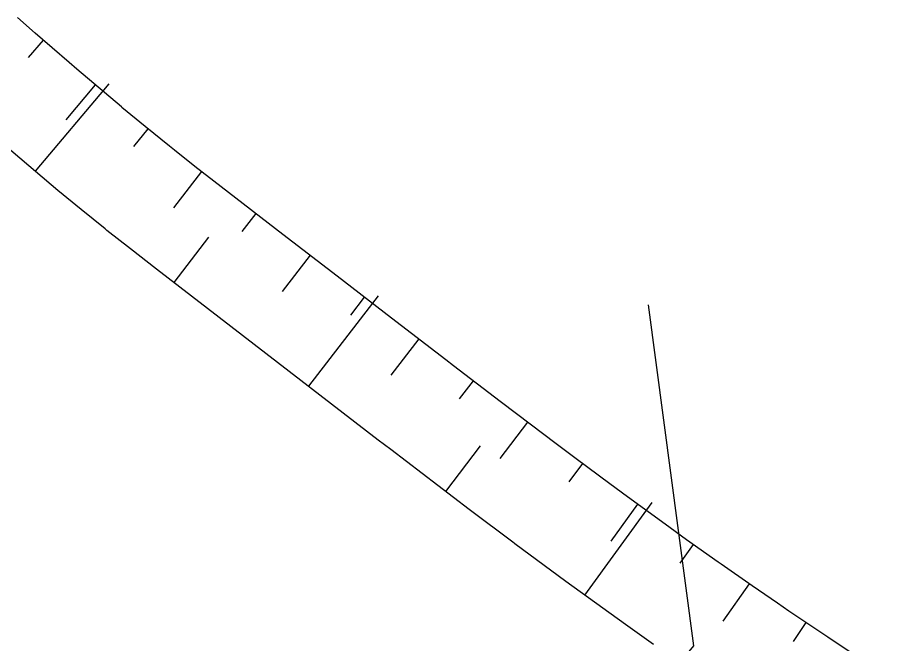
# Model space of a CAD drawing. Header units: millimetres. Extents: x 501029 to 503193, y 1805862 to 1807132.
# Drawn here: x 502236.17 to 502243.82, y 1806488.14 to 1806493.62 of the extents above; entities that cross this region are included whole.
import ezdxf

# ---------------------------------------------------------------- set-up
doc = ezdxf.new("R2010")
doc.units = ezdxf.units.MM
doc.header["$LTSCALE"] = 12
doc.header["$MEASUREMENT"] = 0
doc.linetypes.add('DASHED', pattern=[0.75, 0.5, -0.25])
doc.layers.add('3', color=7, linetype='CONTINUOUS')
doc.layers.add('DM0', color=7, linetype='CONTINUOUS')

msp = doc.modelspace()

# ---------------------------------------------------------------- linework, layer by layer
at = {"layer": '3', "linetype": 'Continuous'}
for p, q in [((502236.3979999998, 1806493.424, 3.406), (502236.2669999997, 1806493.273, 3.406)), ((502236.9719999998, 1806493.041999999, 3.794999999999999), (502236.3269999998, 1806492.278, 3.794999999999999)), ((502236.8529999999, 1806493.033, 3.395), (502236.5949999997, 1806492.727, 3.395)), ((502237.3139999998, 1806492.648, 3.383), (502237.1879999998, 1806492.493, 3.383)), ((502237.7829999999, 1806492.275, 3.373), (502237.5379999999, 1806491.958, 3.373)), ((502238.4959999998, 1806491.725, 3.357), (502238.0199999997, 1806492.091, 3.367999999999999)), ((502238.2579999999, 1806491.908, 3.362), (502238.136, 1806491.75, 3.362)), ((502238.9709999999, 1806491.359, 3.346999999999999), (502238.4959999998, 1806491.725, 3.357)), ((502237.8449999997, 1806491.701, 3.766999999999999), (502237.5399999998, 1806491.305, 3.766999999999999)), ((502238.7329999998, 1806491.542, 3.351999999999999), (502238.4889999998, 1806491.225, 3.351999999999999)), ((502239.4459999998, 1806490.993, 3.335999999999999), (502238.9709999999, 1806491.359, 3.346999999999999)), ((502239.3299999999, 1806491.188, 3.741), (502238.7199999998, 1806490.396, 3.741)), ((502239.2079999999, 1806491.176, 3.341), (502239.0859999999, 1806491.018, 3.341)), ((502239.9209999999, 1806490.627, 3.326), (502239.4459999998, 1806490.993, 3.335999999999999)), ((502239.3299999999, 1806489.926, 3.726999999999999), (502238.1419999998, 1806490.841, 3.753)), ((502239.6839999998, 1806490.81, 3.330999999999999), (502239.4399999999, 1806490.493, 3.330999999999999)), ((502240.1599999999, 1806490.445, 3.321), (502240.038, 1806490.286, 3.321)), ((502240.6369999998, 1806490.080999999, 3.312), (502240.3939999999, 1806489.763, 3.312)), ((502240.2229999998, 1806489.874, 3.714999999999999), (502239.9199999999, 1806489.476, 3.714999999999999)), ((502241.1169999998, 1806489.721, 3.304), (502240.9979999999, 1806489.56, 3.304)), ((502241.7229999998, 1806489.379, 3.697), (502241.1359999999, 1806488.57, 3.697)), ((502241.5989999999, 1806489.365, 3.297), (502241.3649999998, 1806489.041, 3.297)), ((502242.0859999999, 1806489.013, 3.292), (502241.9699999997, 1806488.85, 3.292)), ((502242.5759999999, 1806488.668, 3.289), (502242.3469999998, 1806488.34, 3.289)), ((502243.072, 1806488.33, 3.288), (502242.9609999999, 1806488.164, 3.288)), ((502243.8219999999, 1806487.833, 3.290999999999999), (502243.3209999998, 1806488.163, 3.288))]:
    msp.add_line(p, q, dxfattribs=at)
at = {"layer": '3', "linetype": 'Continuous', "extrusion": (0.1018480524014761, 0.0861791150514092, 0.9910601063260402), "elevation": 206837.1792526784}
msp.add_lwpolyline([(1054636.358549197, -1536430.909022673), (1054636.748111089, -1536430.849059912), (1054636.951406727, -1536430.819078532)], dxfattribs=at)
at = {"layer": '3', "linetype": 'Continuous', "extrusion": (-0.4889190070685289, -0.5952057583416877, 0.6377211849735123), "elevation": -1320786.03438316}
msp.add_lwpolyline([(-758560.4286867869, 1093512.135878957), (-758560.9395140358, 1093512.14756321), (-758561.0288743075, 1093512.150159711)], dxfattribs=at)
at = {"layer": '3', "linetype": 'Continuous', "extrusion": (0.0077435186989966, -0.0197889888855262, 0.999774191423767), "elevation": -31856.19618646902}
msp.add_lwpolyline([(1125989.850985514, 1498929.484635624), (1125989.823696054, 1498929.532908647), (1125989.687086801, 1498929.771116346), (1125989.557765534, 1498930.003252094), (1125989.556065005, 1498930.007138143)], dxfattribs=at)
at = {"layer": '3', "linetype": 'Continuous', "extrusion": (-0.0081535459696812, -0.0393663386716823, 0.9991915787614039), "elevation": -75206.20186981627}
msp.add_lwpolyline([(125415.0296036203, 1869296.534239095), (125415.0112995505, 1869296.543716206), (125414.77000336, 1869296.668468554), (125414.5373521666, 1869296.79092841), (125414.0875492959, 1869297.034974188), (125413.7097458141, 1869297.246901671)], dxfattribs=at)
at = {"layer": '3', "linetype": 'Continuous', "extrusion": (-0.2056433577148664, -0.2897701878885983, 0.9347427708405998), "elevation": -626746.3173737827}
msp.add_lwpolyline([(-635923.1894582524, 1648771.498586567), (-635923.2691938058, 1648771.502212359), (-635923.5611716702, 1648771.515472506), (-635923.788750777, 1648771.527541269)], dxfattribs=at)
at = {"layer": '3', "linetype": 'Continuous', "extrusion": (-0.0228501627326588, -0.0586935539602769, 0.9980144972827814), "elevation": -117501.8452988182}
msp.add_lwpolyline([(-187354.7372218831, 1861919.393712567), (-187355.64804409, 1861919.660989351), (-187355.9256563193, 1861919.743004122), (-187356.1754617993, 1861919.81975824)], dxfattribs=at)
at = {"layer": '3', "linetype": 'Continuous', "extrusion": (-0.5366562531747227, -0.7155416737530897, 0.4472137956851233), "elevation": -1562148.033628393}
msp.add_lwpolyline([(-682101.8360568513, 781078.1612532882), (-682102.3490568515, 781078.1701975606), (-682102.4360568515, 781078.1724336287)], dxfattribs=at)
at = {"layer": '3', "linetype": 'Continuous', "extrusion": (-0.2249201323790876, -0.3173530625288422, 0.9212480489825411), "elevation": -686256.139337338}
msp.add_lwpolyline([(-634816.825092531, 1625334.356294861), (-634817.0813941429, 1625334.364007428), (-634817.4243996353, 1625334.376861705)], dxfattribs=at)
at = {"layer": '3', "linetype": 'Continuous', "extrusion": (-0.2394690553677647, -0.338261422653023, 0.9100735033314746), "elevation": -731333.2381139928}
msp.add_lwpolyline([(-633880.0831006253, 1605925.233692768), (-633880.0894927192, 1605925.234034666), (-633880.5820958714, 1605925.249201588), (-633881.4449999691, 1605925.282222774), (-633881.5824986408, 1605925.288128164)], dxfattribs=at)
at = {"layer": '3', "linetype": 'Continuous', "extrusion": (0.0514442105753127, 0.0469708024643292, 0.997570667629186), "elevation": 110692.9656419172}
msp.add_lwpolyline([(995420.3360558437, -1585098.190204251), (995420.6966294145, -1585098.118428906), (995420.9254314855, -1585098.075363698)], dxfattribs=at)
at = {"layer": '3', "linetype": 'Continuous', "extrusion": (-0.1322741659631313, -0.1945772134029575, 0.9719275966053738), "elevation": -417932.0506990943}
msp.add_lwpolyline([(-600250.5324459856, 1726465.22036705), (-600250.9411113968, 1726465.233117806), (-600251.1317333824, 1726465.241618309)], dxfattribs=at)
at = {"layer": '3', "linetype": 'Continuous', "extrusion": (-0.2943099189172446, -0.4233423450854201, 0.8568330820436976), "elevation": -912575.3022540441}
msp.add_lwpolyline([(-618795.4092610199, 1516557.894096288), (-618795.4394918412, 1516557.893828851), (-618795.7793812071, 1516557.89797531), (-618796.0091618837, 1516557.903526407)], dxfattribs=at)
at = {"layer": '3', "linetype": 'Continuous', "extrusion": (-0.175672888846988, -0.2562957126991765, 0.9505006805763871), "elevation": -551221.9126230498}
msp.add_lwpolyline([(-607064.5058656328, 1686200.830749548), (-607064.8063251748, 1686200.835818843), (-607065.4492099405, 1686200.853277691), (-607066.0050497135, 1686200.874438515)], dxfattribs=at)
at = {"layer": '3', "linetype": 'Continuous', "extrusion": (0.0500149424612592, 0.0662697982882386, 0.9965474496306903), "elevation": 144838.5509144225}
msp.add_lwpolyline([(687356.3804802953, -1738450.904412936), (687356.6470453512, -1738450.892368393), (687356.9800107081, -1738450.88032385)], dxfattribs=at)
at = {"layer": '3', "linetype": 'Continuous', "elevation": 3.288}
msp.add_lwpolyline([(502243.3209999998, 1806488.163), (502243.2659999998, 1806488.2), (502242.923, 1806488.43), (502242.8229999999, 1806488.498)], dxfattribs=at)
at = {"layer": 'DM0', "linetype": 'DASHED'}
msp.add_lwpolyline([(502241.6914744333, 1806491.107496858), (502242.0894121496, 1806488.125370666), (502236.416864333, 1806481.301592137), (502233.5660785347, 1806481.012043206)], dxfattribs=at)

doc.saveas('drawing.dxf')
